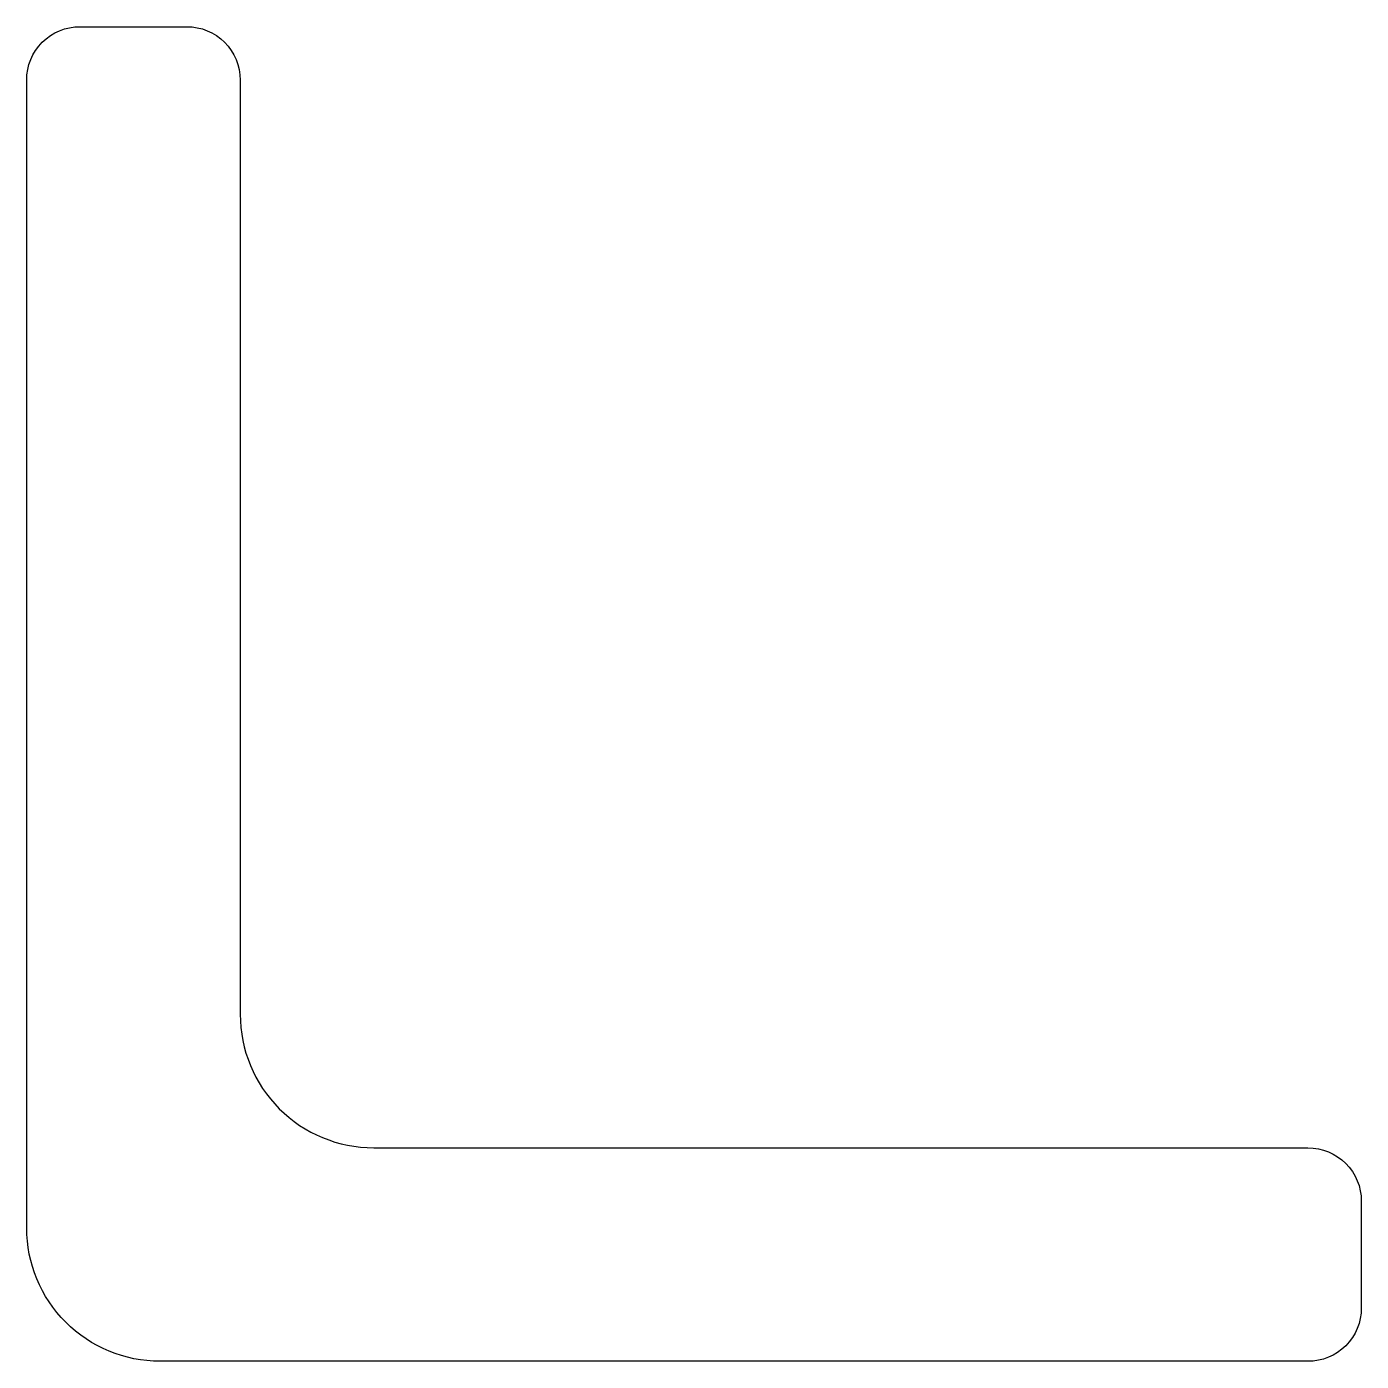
# Model space of a CAD drawing. Header units: millimetres. Extents: x 15 to 65, y -175 to -125.
import ezdxf

# ---------------------------------------------------------------- set-up
doc = ezdxf.new("R2010")
doc.units = ezdxf.units.MM
doc.layers.get('0').update_dxf_attribs({"linetype": 'CONTINUOUS'})

msp = doc.modelspace()

# ---------------------------------------------------------------- linework, layer by layer
msp.add_lwpolyline([(17, -125), (21, -125, -0.414214), (23, -127), (23, -162, 0.414214), (28, -167), (63, -167, -0.414214), (65, -169), (65, -173, -0.414214), (63, -175), (20, -175, -0.414214), (15, -170), (15, -127, -0.414214)], format="xyb", close=True)

doc.saveas('drawing.dxf')
